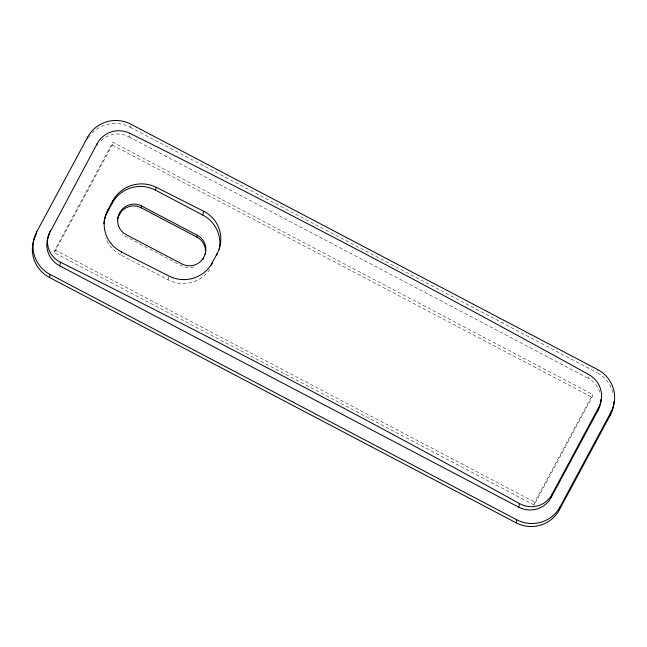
<?xml version="1.0" encoding="UTF-8"?>
<svg xmlns="http://www.w3.org/2000/svg" width="647" height="647" viewBox="0 0 647 647"><rect width="100%" height="100%" fill="white"/><g stroke="black" fill="none" stroke-linecap="round" stroke-linejoin="round"><path stroke-width="0.49" stroke-dasharray="3.23 2.43" d="M54.275 252.726L54.93 249.92L112.861 142.211L592.676 394.476L592.021 397.282L534.098 504.992L54.275 252.726L112.206 145.017L112.861 142.211M92.197 133.007A32.051 31.452 13.1 0 1 130.249 127.224L130.605 125.72M101.021 140.634A24.036 23.591 13.1 0 1 129.012 136.84L129.837 133.282M209.774 269.346A32.051 31.452 13.1 0 1 167.977 279.755L120.746 254.926L121.434 251.99M167.977 279.755L168.851 275.986M534.098 504.992L534.745 502.185L592.676 394.476M599.801 392.171A24.036 23.591 13.1 0 0 588.05 378.18L588.875 374.621M612.96 392.769A32.051 31.452 13.1 0 0 596.849 372.543L597.545 369.534M130.249 127.224L596.849 372.543M129.012 136.84L588.05 378.18M112.206 145.017L592.021 397.282M54.93 249.92L534.745 502.185M88.453 137.633A32.051 31.452 13.1 0 1 90.184 135.263M193.704 266.968A16.029 15.73 13.1 0 1 181.5 265.763L125.777 236.462A16.029 15.73 13.1 0 1 122.162 233.882M120.746 254.926A32.051 31.452 13.1 0 1 105.615 237.813"/><path stroke-width="0.97" d="M36.208 234.077L36.733 231.828L87.701 137.059A32.051 31.452 13.1 0 1 130.953 124.224L597.545 369.534A32.051 31.452 13.1 0 1 610.962 412.171L610.267 415.172L559.299 509.941A32.051 31.452 13.1 0 1 516.047 522.776L49.455 277.466A32.051 31.452 13.1 0 1 36.038 234.829M49.932 232.338L97.268 143.464A24.133 23.421 -15.7 0 1 129.829 133.306M49.455 277.466L50.151 274.457A32.051 31.452 13.1 0 1 36.733 231.828M87.353 138.563L87.701 137.059M600.877 399.353A24.036 23.591 13.1 0 1 598.111 410.158L551.131 497.527A24.036 23.591 13.1 0 1 518.692 507.151L59.653 265.812L60.478 262.253A24.133 23.332 -15.8 0 1 50.264 230.825M96.921 144.968L97.268 143.464M103.827 223.547A32.051 31.452 13.1 0 1 107.329 212.289L107.871 209.968L112.845 200.724A32.132 31.169 -12.6 0 1 156.194 187.347M107.329 212.289L112.303 203.045L112.845 200.724M117.56 219.252A16.029 15.73 13.1 0 1 119.064 215.152L119.986 212.418A16.029 15.73 13.1 0 1 141.612 206.005L197.335 235.298A16.029 15.73 13.1 0 1 204.048 256.616L203.126 259.342M119.064 215.152L119.986 212.418M119.566 214.222A16.029 15.73 13.1 0 1 141.192 207.808L141.612 206.005M112.303 203.045A32.051 31.452 13.1 0 1 155.555 190.21L156.234 187.274L203.659 211.27L202.778 215.039A32.051 31.452 13.1 0 1 219.212 249.467M205.131 254.32A16.029 15.73 13.1 0 0 196.914 237.101L197.335 235.298M211.618 265.254L212.192 262.771L217.166 253.519A32.083 31.379 -7.1 0 0 203.676 211.229M216.777 255.185L217.166 253.519M518.692 507.151L519.517 503.592A24.133 23.607 47 0 0 551.883 494.551L598.815 407.149L598.111 410.158M516.047 522.776L516.751 519.776A32.051 31.452 13.1 0 0 560.003 506.933L610.962 412.171M551.131 497.527L551.826 494.518M559.299 509.941L560.003 506.933M121.434 251.99L168.851 275.986A32.083 31.347 -1.6 0 0 212.248 262.795M155.555 190.21L202.778 215.039M141.192 207.808L196.914 237.101M50.151 274.457L516.751 519.776M613.938 401.561A32.051 31.452 13.1 0 1 610.267 415.172M59.653 265.812A24.036 23.591 13.1 0 1 49.584 233.842M129.837 133.282A2224.176 413.805 28.3 0 1 588.875 374.621A24.133 23.64 50.9 0 1 598.855 407.173M60.478 262.253A2224.176 413.805 28.3 0 1 519.517 503.592M203.546 257.538A16.029 15.73 13.1 0 1 181.92 263.96L126.197 234.667A16.029 15.73 13.1 0 1 119.485 213.348M121.49 251.877A32.132 31.153 -7.8 0 1 107.806 209.943"/></g></svg>
